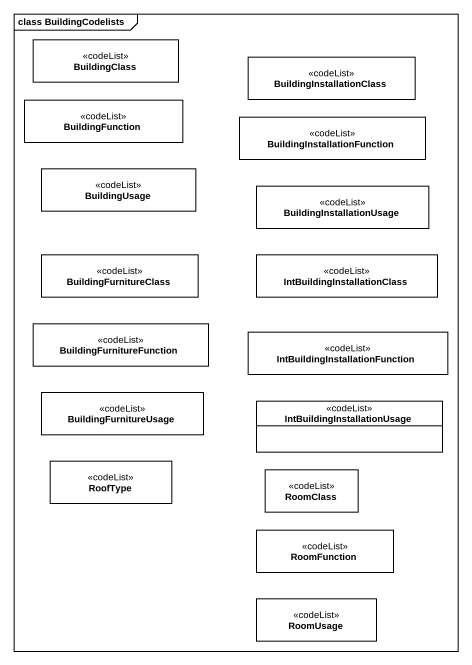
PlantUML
@startuml
mainframe class BuildingCodelists
hide circle
hide empty members
class BuildingClass <<codeList>>
class BuildingInstallationClass <<codeList>>
class BuildingFunction <<codeList>>
class BuildingInstallationFunction <<codeList>>
class BuildingUsage <<codeList>>
class BuildingInstallationUsage <<codeList>>
class BuildingFurnitureClass <<codeList>>
class IntBuildingInstallationClass <<codeList>>
class BuildingFurnitureFunction <<codeList>>
class "IntBuildingInstallationFunction" as IntBuildingInstallationFunct <<codeList>>
class BuildingFurnitureUsage <<codeList>>
class IntBuildingInstallationUsage <<codeList>>
class RoofType <<codeList>>
class RoomClass <<codeList>>
class RoomFunction <<codeList>>
class RoomUsage <<codeList>>
@enduml
